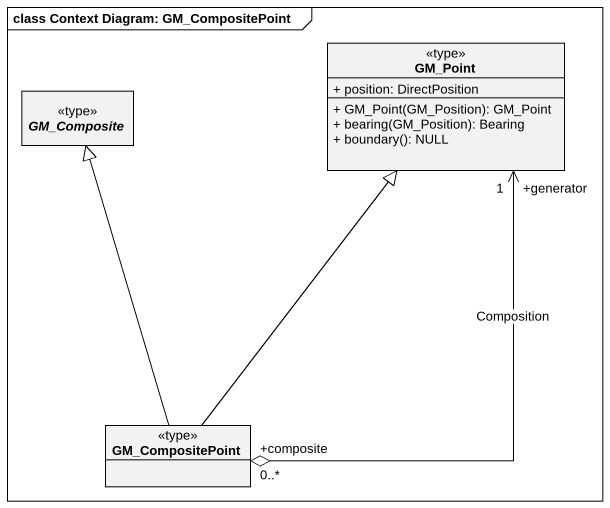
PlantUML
@startuml
mainframe class Context Diagram: GM_CompositePoint
hide circle
hide empty members
skinparam classAttributeIconSize 0
abstract class GM_Composite <<type>>
class GM_Point <<type>> {
  + position: DirectPosition
  + GM_Point(GM_Position): GM_Point
  + bearing(GM_Position): Bearing
  + boundary(): NULL
}
class GM_CompositePoint <<type>>
GM_Point "+generator\n1" <--o "+composite\n0..*" GM_CompositePoint : Composition
GM_CompositePoint -up-|> GM_Composite
GM_CompositePoint -up-|> GM_Point
@enduml
